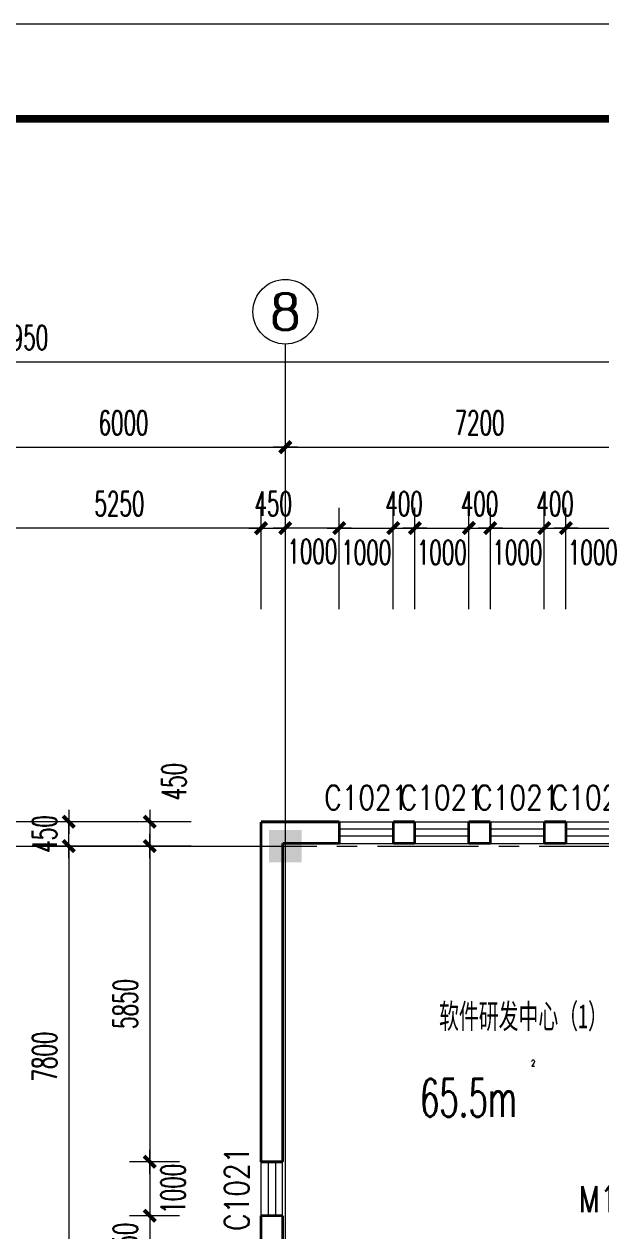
# Model space of a CAD drawing. Extents: x 1575758 to 1999219, y -897052 to -636879.
# Drawn here: x 1786653 to 1797344, y -771101 to -748741 of the extents above; entities that cross this region are included whole.
import ezdxf
from ezdxf.enums import TextEntityAlignment as Align

# ---------------------------------------------------------------- set-up
doc = ezdxf.new("R2010")
doc.units = 0
doc.header["$LTSCALE"] = 1500
doc.header["$MEASUREMENT"] = 0
doc.linetypes.add('CENTER', pattern=[2, 1.25, -0.25, 0.25, -0.25])
doc.layers.get('0').update_dxf_attribs({"linetype": 'CONTINUOUS', "lineweight": 5})
doc.layers.get('DEFPOINTS').update_dxf_attribs({"linetype": 'CONTINUOUS', "lineweight": 5})
for name, color, linetype, lineweight in [('AXIS', 7, 'CONTINUOUS', 5), ('AXIS_TEXT', 7, 'CONTINUOUS', 5), ('COLUMN', 7, 'CONTINUOUS', 5), ('DOTE', 7, 'CENTER', 5), ('PUB_DIM', 7, 'CONTINUOUS', 5), ('PUB_TEXT', 7, 'CONTINUOUS', 5), ('WALL', 7, 'CONTINUOUS', 5), ('WINDOW', 7, 'CONTINUOUS', 0), ('WINDOW_TEXT', 7, 'CONTINUOUS', 5), ('我的', 7, 'CONTINUOUS', 5)]:
    doc.layers.add(name, color=color, linetype=linetype, lineweight=lineweight)
doc.styles.add('_SIMPLEX', font='SIMPLEX.shx', dxfattribs={"width": 0.6})
doc.styles.add('COMPLEX', font='COMPLEX')
doc.styles.add('DIM_FONT', font='romans.shx', dxfattribs={"width": 0.6})
doc.styles.add('H1', font='romans.shx', dxfattribs={"width": 1.2, "bigfont": 'hztxt.shx'})
doc.styles.add('SIMPLEX', font='SIMPLEX.SHX', dxfattribs={"width": 0.6})
doc.dimstyles.new('NORMAL', dxfattribs={"dimscale": 1.5, "dimtxt": 300, "dimasz": 1, "dimexe": 250, "dimexo": 300, "dimgap": 150, "dimtad": 1, "dimdec": 0, "dimdsep": 46, "dimtxsty": 'DIM_FONT', "dimblk1": '_DIMX', "dimblk2": '_DIMX', "dimsah": 1, "dimcen": 2.5, "dimdle": 0.3, "dimclrd": 256, "dimclre": 256, "dimclrt": 256, "dimadec": 0, "dimazin": 0, "dimtfac": 1, "dimtdec": 0, "dimtix": 1, "dimtmove": 2, "dimatfit": 3, "dimldrblk": '_DIMX', "dimfxl": 1, "dimtvp": 1, "dimtolj": 1, "dimtzin": 0, "dimlwd": -1, "dimlwe": -1, "dimarcsym": 0})

# ---------------------------------------------------------------- blocks, each defined once
blk = doc.blocks.new('_FZH')
blk.add_solid([(0.5, -0.5), (-0.5, -0.5), (0.5, 0.5), (-0.5, 0.5)])
blk = doc.blocks.new('_WBLK')
for p, q in [((-0.5, 0.5), (0.5, 0.5)), ((0.5, 0.167), (-0.5, 0.167)), ((0.5, -0.167), (-0.5, -0.167)), ((-0.5, -0.5), (0.5, -0.5))]:
    blk.add_line(p, q)
at = {"layer": 'WINDOW_TEXT', "style": 'SIMPLEX', "flags": 9}
blk.add_attdef('A', text='', height=1, dxfattribs=at).set_placement((0, 1.5), align=Align.MIDDLE)
blk = doc.blocks.new('_DIMX')
blk.add_line((-150, 0), (150, 0))
at = {"const_width": 50}
blk.add_lwpolyline([(-70, -70), (70, 70)], dxfattribs=at)
blk = doc.blocks.new('*D1818')
at = {"layer": 'DEFPOINTS', "color": 0, "lineweight": 5}
for p in [(1790201, -763972), (1787481, -771772), (1790201, -771772)]:
    blk.add_point(p, dxfattribs=at)
at = {"layer": 'PUB_DIM'}
for p, q in [((1789751, -763972), (1787106, -763972)), ((1787481, -763974), (1787481, -771771)), ((1789751, -771772), (1787106, -771772))]:
    blk.add_line(p, q, dxfattribs=at)
at = {"layer": 'PUB_DIM', "xscale": 1.5, "yscale": 1.5, "zscale": 1.5}
for p, rotation in [((1787481, -763972), 90), ((1787481, -771772), 270)]:
    blk.add_blockref('_DIMX', p, dxfattribs=dict(at, rotation=rotation))
at = {"layer": 'PUB_DIM', "insert": (1787031, -767872), "char_height": 450, "attachment_point": 5, "rotation": 90, "style": 'DIM_FONT'}
blk.add_mtext('\\A1;7800', dxfattribs=at)
blk = doc.blocks.new('*D1822')
at = {"layer": 'DEFPOINTS', "color": 0, "lineweight": 5}
for p in [(1789889, -763522), (1785981, -798772), (1789889, -798772)]:
    blk.add_point(p, dxfattribs=at)
at = {"layer": 'PUB_DIM'}
for p, q in [((1789439, -763522), (1785606, -763522)), ((1785981, -763524), (1785981, -798771)), ((1789439, -798772), (1785606, -798772))]:
    blk.add_line(p, q, dxfattribs=at)
at = {"layer": 'PUB_DIM', "xscale": 1.5, "yscale": 1.5, "zscale": 1.5}
for p, rotation in [((1785981, -763522), 90), ((1785981, -798772), 270)]:
    blk.add_blockref('_DIMX', p, dxfattribs=dict(at, rotation=rotation))
at = {"layer": 'PUB_DIM', "insert": (1785531, -781147), "char_height": 450, "attachment_point": 5, "rotation": 90, "style": 'DIM_FONT'}
blk.add_mtext('\\A1;35250', dxfattribs=at)
blk = doc.blocks.new('*D1828')
at = {"layer": 'DEFPOINTS', "color": 0, "lineweight": 5}
for p in [(1789981, -763972), (1788981, -769822), (1789981, -769822)]:
    blk.add_point(p, dxfattribs=at)
at = {"layer": 'PUB_DIM'}
for p, q in [((1789531, -763972), (1788606, -763972)), ((1788981, -763974), (1788981, -769821)), ((1789531, -769822), (1788606, -769822))]:
    blk.add_line(p, q, dxfattribs=at)
at = {"layer": 'PUB_DIM', "xscale": 1.5, "yscale": 1.5, "zscale": 1.5}
for p, rotation in [((1788981, -763972), 90), ((1788981, -769822), 270)]:
    blk.add_blockref('_DIMX', p, dxfattribs=dict(at, rotation=rotation))
at = {"layer": 'PUB_DIM', "insert": (1788531, -766897), "char_height": 450, "attachment_point": 5, "rotation": 90, "style": 'DIM_FONT'}
blk.add_mtext('\\A1;5850', dxfattribs=at)
blk = doc.blocks.new('*D1829')
at = {"layer": 'DEFPOINTS', "color": 0, "lineweight": 5}
for p in [(1789981, -769822), (1788981, -770822), (1789981, -770822)]:
    blk.add_point(p, dxfattribs=at)
at = {"layer": 'PUB_DIM'}
for p, q in [((1789531, -769822), (1788606, -769822)), ((1788981, -769824), (1788981, -770821)), ((1789531, -770822), (1788606, -770822))]:
    blk.add_line(p, q, dxfattribs=at)
at = {"layer": 'PUB_DIM', "xscale": 1.5, "yscale": 1.5, "zscale": 1.5}
for p, rotation in [((1788981, -769822), 90), ((1788981, -770822), 270)]:
    blk.add_blockref('_DIMX', p, dxfattribs=dict(at, rotation=rotation))
at = {"layer": 'PUB_DIM', "insert": (1789413, -770322), "char_height": 450, "attachment_point": 5, "rotation": 90, "style": 'DIM_FONT'}
blk.add_mtext('\\A1;1000', dxfattribs=at)
blk = doc.blocks.new('*D1830')
at = {"layer": 'DEFPOINTS', "color": 0, "lineweight": 5}
for p in [(1789981, -770822), (1788981, -771772), (1789981, -771772)]:
    blk.add_point(p, dxfattribs=at)
at = {"layer": 'PUB_DIM'}
for p, q in [((1789531, -770822), (1788606, -770822)), ((1788981, -770821), (1788981, -770819)), ((1788981, -770822), (1788981, -771772)), ((1789531, -771772), (1788606, -771772)), ((1788981, -771774), (1788981, -771775))]:
    blk.add_line(p, q, dxfattribs=at)
at = {"layer": 'PUB_DIM', "xscale": 1.5, "yscale": 1.5, "zscale": 1.5}
for p, rotation in [((1788981, -770822), 270), ((1788981, -771772), 90)]:
    blk.add_blockref('_DIMX', p, dxfattribs=dict(at, rotation=rotation))
at = {"layer": 'PUB_DIM', "insert": (1788531, -771297), "char_height": 450, "attachment_point": 5, "rotation": 90, "style": 'DIM_FONT'}
blk.add_mtext('\\A1;950', dxfattribs=at)
blk = doc.blocks.new('*D1891')
at = {"layer": 'DEFPOINTS', "color": 0, "lineweight": 5}
for p in [(1789981, -763522), (1788981, -763972), (1789981, -763972)]:
    blk.add_point(p, dxfattribs=at)
at = {"layer": 'PUB_DIM'}
for p, q in [((1789531, -763522), (1788606, -763522)), ((1788981, -763521), (1788981, -763519)), ((1788981, -763522), (1788981, -763972)), ((1789531, -763972), (1788606, -763972)), ((1788981, -763974), (1788981, -763975))]:
    blk.add_line(p, q, dxfattribs=at)
at = {"layer": 'PUB_DIM', "xscale": 1.5, "yscale": 1.5, "zscale": 1.5}
for p, rotation in [((1788981, -763522), 270), ((1788981, -763972), 90)]:
    blk.add_blockref('_DIMX', p, dxfattribs=dict(at, rotation=rotation))
at = {"layer": 'PUB_DIM', "insert": (1789431, -762778), "char_height": 450, "attachment_point": 5, "rotation": 90, "style": 'DIM_FONT'}
blk.add_mtext('\\A1;450', dxfattribs=at)
blk = doc.blocks.new('*D1892')
at = {"layer": 'DEFPOINTS', "color": 0, "lineweight": 5}
for p in [(1787481, -763522), (1790201, -763522), (1790201, -763972)]:
    blk.add_point(p, dxfattribs=at)
at = {"layer": 'PUB_DIM'}
for p, q in [((1789751, -763522), (1787106, -763522)), ((1787481, -763521), (1787481, -763519)), ((1787481, -763972), (1787481, -763522)), ((1789751, -763972), (1787106, -763972)), ((1787481, -763974), (1787481, -763975))]:
    blk.add_line(p, q, dxfattribs=at)
at = {"layer": 'PUB_DIM', "xscale": 1.5, "yscale": 1.5, "zscale": 1.5}
for p, rotation in [((1787481, -763522), 270), ((1787481, -763972), 90)]:
    blk.add_blockref('_DIMX', p, dxfattribs=dict(at, rotation=rotation))
at = {"layer": 'PUB_DIM', "insert": (1787031, -763747), "char_height": 450, "attachment_point": 5, "rotation": 90, "style": 'DIM_FONT'}
blk.add_mtext('\\A1;450', dxfattribs=at)
blk = doc.blocks.new('_AXISO')
blk.add_circle((0, 0), 0.5)
at = {"layer": 'AXIS_TEXT', "style": 'COMPLEX', "width": 1.041667}
blk.add_attdef('A', text='', height=0.56, dxfattribs=at).set_placement((-0.25, -0.28), (0.25, -0.28), align=Align.FIT)
blk = doc.blocks.new('*D1918')
at = {"layer": 'DEFPOINTS', "color": 0, "lineweight": 5}
for p in [(1798695, -756579), (1791495, -759729), (1798695, -759729)]:
    blk.add_point(p, dxfattribs=at)
at = {"layer": 'PUB_DIM'}
for p, q in [((1791495, -759279), (1791495, -756204)), ((1798695, -759279), (1798695, -756204)), ((1791496, -756579), (1798693, -756579))]:
    blk.add_line(p, q, dxfattribs=at)
at = {"layer": 'PUB_DIM', "xscale": 1.5, "yscale": 1.5, "zscale": 1.5, "rotation": 180}
blk.add_blockref('_DIMX', (1791495, -756579), dxfattribs=at)
at = {"layer": 'PUB_DIM', "xscale": 1.5, "yscale": 1.5, "zscale": 1.5}
blk.add_blockref('_DIMX', (1798695, -756579), dxfattribs=at)
at = {"layer": 'PUB_DIM', "insert": (1795095, -756129), "char_height": 450, "attachment_point": 5, "style": 'DIM_FONT'}
blk.add_mtext('\\A1;7200', dxfattribs=at)
blk = doc.blocks.new('*D1934')
at = {"layer": 'DEFPOINTS', "color": 0, "lineweight": 5}
for p in [(1791495, -758079), (1791045, -760029), (1791495, -760029)]:
    blk.add_point(p, dxfattribs=at)
at = {"layer": 'PUB_DIM'}
for p, q in [((1791045, -759579), (1791045, -757704)), ((1791495, -759579), (1791495, -757704)), ((1791043, -758079), (1791042, -758079)), ((1791045, -758079), (1791495, -758079)), ((1791496, -758079), (1791498, -758079))]:
    blk.add_line(p, q, dxfattribs=at)
at = {"layer": 'PUB_DIM', "xscale": 1.5, "yscale": 1.5, "zscale": 1.5}
for p, rotation in [((1791045, -758079), 0.0002249537099796584), ((1791495, -758079), 180.00022495371)]:
    blk.add_blockref('_DIMX', p, dxfattribs=dict(at, rotation=rotation))
at = {"layer": 'PUB_DIM', "insert": (1791270, -757629), "char_height": 450, "attachment_point": 5, "rotation": 0.0002, "style": 'DIM_FONT'}
blk.add_mtext('\\A1;450', dxfattribs=at)
blk = doc.blocks.new('*D1935')
at = {"layer": 'DEFPOINTS', "color": 0, "lineweight": 5}
for p in [(1793495, -758079), (1792495, -760029), (1793495, -760029)]:
    blk.add_point(p, dxfattribs=at)
at = {"layer": 'PUB_DIM'}
for p, q in [((1792495, -759579), (1792495, -757704)), ((1793495, -759579), (1793495, -757704)), ((1792496, -758079), (1793493, -758079))]:
    blk.add_line(p, q, dxfattribs=at)
at = {"layer": 'PUB_DIM', "xscale": 1.5, "yscale": 1.5, "zscale": 1.5, "rotation": 180}
blk.add_blockref('_DIMX', (1792495, -758079), dxfattribs=at)
at = {"layer": 'PUB_DIM', "xscale": 1.5, "yscale": 1.5, "zscale": 1.5}
blk.add_blockref('_DIMX', (1793495, -758079), dxfattribs=at)
at = {"layer": 'PUB_DIM', "insert": (1792995, -758529), "char_height": 450, "attachment_point": 5, "style": 'DIM_FONT'}
blk.add_mtext('\\A1;1000', dxfattribs=at)
blk = doc.blocks.new('*D1936')
at = {"layer": 'DEFPOINTS', "color": 0, "lineweight": 5}
for p in [(1793895, -758079), (1793495, -760029), (1793895, -760029)]:
    blk.add_point(p, dxfattribs=at)
at = {"layer": 'PUB_DIM'}
for p, q in [((1793495, -759579), (1793495, -757704)), ((1793895, -759579), (1793895, -757704)), ((1793493, -758079), (1793492, -758079)), ((1793495, -758079), (1793895, -758079)), ((1793896, -758079), (1793898, -758079))]:
    blk.add_line(p, q, dxfattribs=at)
at = {"layer": 'PUB_DIM', "xscale": 1.5, "yscale": 1.5, "zscale": 1.5}
blk.add_blockref('_DIMX', (1793495, -758079), dxfattribs=at)
at = {"layer": 'PUB_DIM', "xscale": 1.5, "yscale": 1.5, "zscale": 1.5, "rotation": 180}
blk.add_blockref('_DIMX', (1793895, -758079), dxfattribs=at)
at = {"layer": 'PUB_DIM', "insert": (1793695, -757629), "char_height": 450, "attachment_point": 5, "style": 'DIM_FONT'}
blk.add_mtext('\\A1;400', dxfattribs=at)
blk = doc.blocks.new('*D1937')
at = {"layer": 'DEFPOINTS', "color": 0, "lineweight": 5}
for p in [(1795295, -758079), (1794895, -760029), (1795295, -760029)]:
    blk.add_point(p, dxfattribs=at)
at = {"layer": 'PUB_DIM'}
for p, q in [((1794895, -759579), (1794895, -757704)), ((1795295, -759579), (1795295, -757704)), ((1794893, -758079), (1794892, -758079)), ((1794895, -758079), (1795295, -758079)), ((1795296, -758079), (1795298, -758079))]:
    blk.add_line(p, q, dxfattribs=at)
at = {"layer": 'PUB_DIM', "xscale": 1.5, "yscale": 1.5, "zscale": 1.5}
blk.add_blockref('_DIMX', (1794895, -758079), dxfattribs=at)
at = {"layer": 'PUB_DIM', "xscale": 1.5, "yscale": 1.5, "zscale": 1.5, "rotation": 180}
blk.add_blockref('_DIMX', (1795295, -758079), dxfattribs=at)
at = {"layer": 'PUB_DIM', "insert": (1795095, -757629), "char_height": 450, "attachment_point": 5, "style": 'DIM_FONT'}
blk.add_mtext('\\A1;400', dxfattribs=at)
blk = doc.blocks.new('*D1938')
at = {"layer": 'DEFPOINTS', "color": 0, "lineweight": 5}
for p in [(1796295, -758079), (1795295, -760029), (1796295, -760029)]:
    blk.add_point(p, dxfattribs=at)
at = {"layer": 'PUB_DIM'}
for p, q in [((1795295, -759579), (1795295, -757704)), ((1796295, -759579), (1796295, -757704)), ((1795296, -758079), (1796293, -758079))]:
    blk.add_line(p, q, dxfattribs=at)
at = {"layer": 'PUB_DIM', "xscale": 1.5, "yscale": 1.5, "zscale": 1.5, "rotation": 180}
blk.add_blockref('_DIMX', (1795295, -758079), dxfattribs=at)
at = {"layer": 'PUB_DIM', "xscale": 1.5, "yscale": 1.5, "zscale": 1.5}
blk.add_blockref('_DIMX', (1796295, -758079), dxfattribs=at)
at = {"layer": 'PUB_DIM', "insert": (1795795, -758529), "char_height": 450, "attachment_point": 5, "style": 'DIM_FONT'}
blk.add_mtext('\\A1;1000', dxfattribs=at)
blk = doc.blocks.new('*D1939')
at = {"layer": 'DEFPOINTS', "color": 0, "lineweight": 5}
for p in [(1796695, -758079), (1796295, -760029), (1796695, -760029)]:
    blk.add_point(p, dxfattribs=at)
at = {"layer": 'PUB_DIM'}
for p, q in [((1796295, -759579), (1796295, -757704)), ((1796695, -759579), (1796695, -757704)), ((1796293, -758079), (1796292, -758079)), ((1796295, -758079), (1796695, -758079)), ((1796696, -758079), (1796698, -758079))]:
    blk.add_line(p, q, dxfattribs=at)
at = {"layer": 'PUB_DIM', "xscale": 1.5, "yscale": 1.5, "zscale": 1.5}
blk.add_blockref('_DIMX', (1796295, -758079), dxfattribs=at)
at = {"layer": 'PUB_DIM', "xscale": 1.5, "yscale": 1.5, "zscale": 1.5, "rotation": 180}
blk.add_blockref('_DIMX', (1796695, -758079), dxfattribs=at)
at = {"layer": 'PUB_DIM', "insert": (1796495, -757629), "char_height": 450, "attachment_point": 5, "style": 'DIM_FONT'}
blk.add_mtext('\\A1;400', dxfattribs=at)
blk = doc.blocks.new('*D1988')
at = {"layer": 'DEFPOINTS', "color": 0, "lineweight": 5}
for p in [(1825495, -755000), (1825495, -759570), (1747545, -759876)]:
    blk.add_point(p, dxfattribs=at)
at = {"layer": 'PUB_DIM'}
for p, q in [((1747545, -759426), (1747545, -754625)), ((1825495, -759120), (1825495, -754625)), ((1747546, -755000), (1825493, -755000))]:
    blk.add_line(p, q, dxfattribs=at)
at = {"layer": 'PUB_DIM', "xscale": 1.5, "yscale": 1.5, "zscale": 1.5, "rotation": 180}
blk.add_blockref('_DIMX', (1747545, -755000), dxfattribs=at)
at = {"layer": 'PUB_DIM', "xscale": 1.5, "yscale": 1.5, "zscale": 1.5}
blk.add_blockref('_DIMX', (1825495, -755000), dxfattribs=at)
at = {"layer": 'PUB_DIM', "insert": (1786520, -754550), "char_height": 450, "attachment_point": 5, "style": 'DIM_FONT'}
blk.add_mtext('\\A1;77950', dxfattribs=at)
blk = doc.blocks.new('*D1998')
at = {"layer": 'DEFPOINTS', "color": 0, "lineweight": 5}
for p in [(1791495, -758079), (1791495, -760029), (1792495, -760029)]:
    blk.add_point(p, dxfattribs=at)
at = {"layer": 'PUB_DIM'}
for p, q in [((1791495, -759579), (1791495, -757704)), ((1792495, -759579), (1792495, -757704)), ((1792493, -758079), (1791496, -758079))]:
    blk.add_line(p, q, dxfattribs=at)
at = {"layer": 'PUB_DIM', "xscale": 1.5, "yscale": 1.5, "zscale": 1.5}
for p, rotation in [((1791495, -758079), 179.9998987705991), ((1792495, -758079), 359.9998987705991)]:
    blk.add_blockref('_DIMX', p, dxfattribs=dict(at, rotation=rotation))
at = {"layer": 'PUB_DIM', "insert": (1791995, -758511), "char_height": 450, "attachment_point": 5, "rotation": 359.9999, "style": 'DIM_FONT'}
blk.add_mtext('\\A1;1000', dxfattribs=at)
blk = doc.blocks.new('*D1999')
at = {"layer": 'DEFPOINTS', "color": 0, "lineweight": 5}
for p in [(1794895, -758079), (1793895, -760029), (1794895, -760029)]:
    blk.add_point(p, dxfattribs=at)
at = {"layer": 'PUB_DIM'}
for p, q in [((1793895, -759579), (1793895, -757704)), ((1794895, -759579), (1794895, -757704)), ((1793896, -758079), (1794893, -758079))]:
    blk.add_line(p, q, dxfattribs=at)
at = {"layer": 'PUB_DIM', "xscale": 1.5, "yscale": 1.5, "zscale": 1.5, "rotation": 180}
blk.add_blockref('_DIMX', (1793895, -758079), dxfattribs=at)
at = {"layer": 'PUB_DIM', "xscale": 1.5, "yscale": 1.5, "zscale": 1.5}
blk.add_blockref('_DIMX', (1794895, -758079), dxfattribs=at)
at = {"layer": 'PUB_DIM', "insert": (1794395, -758529), "char_height": 450, "attachment_point": 5, "style": 'DIM_FONT'}
blk.add_mtext('\\A1;1000', dxfattribs=at)
blk = doc.blocks.new('*D2000')
at = {"layer": 'DEFPOINTS', "color": 0, "lineweight": 5}
for p in [(1797695, -758079), (1796695, -760029), (1797695, -760029)]:
    blk.add_point(p, dxfattribs=at)
at = {"layer": 'PUB_DIM'}
for p, q in [((1796695, -759579), (1796695, -757704)), ((1797695, -759579), (1797695, -757704)), ((1796696, -758079), (1797693, -758079))]:
    blk.add_line(p, q, dxfattribs=at)
at = {"layer": 'PUB_DIM', "xscale": 1.5, "yscale": 1.5, "zscale": 1.5, "rotation": 180}
blk.add_blockref('_DIMX', (1796695, -758079), dxfattribs=at)
at = {"layer": 'PUB_DIM', "xscale": 1.5, "yscale": 1.5, "zscale": 1.5}
blk.add_blockref('_DIMX', (1797695, -758079), dxfattribs=at)
at = {"layer": 'PUB_DIM', "insert": (1797195, -758529), "char_height": 450, "attachment_point": 5, "style": 'DIM_FONT'}
blk.add_mtext('\\A1;1000', dxfattribs=at)
blk = doc.blocks.new('*D2147')
at = {"layer": 'DEFPOINTS', "color": 0, "lineweight": 5}
for p in [(1785795, -758079), (1785795, -760029), (1791045, -760029)]:
    blk.add_point(p, dxfattribs=at)
at = {"layer": 'PUB_DIM'}
for p, q in [((1785795, -759579), (1785795, -757704)), ((1791045, -759579), (1791045, -757704)), ((1791043, -758079), (1785796, -758079))]:
    blk.add_line(p, q, dxfattribs=at)
at = {"layer": 'PUB_DIM', "xscale": 1.5, "yscale": 1.5, "zscale": 1.5}
for p, rotation in [((1785795, -758079), 180.0000000000026), ((1791045, -758079), 2.557953848736361e-12)]:
    blk.add_blockref('_DIMX', p, dxfattribs=dict(at, rotation=rotation))
at = {"layer": 'PUB_DIM', "insert": (1788420, -757629), "char_height": 450, "attachment_point": 5, "style": 'DIM_FONT'}
blk.add_mtext('\\A1;5250', dxfattribs=at)
blk = doc.blocks.new('*D2152')
at = {"layer": 'DEFPOINTS', "color": 0, "lineweight": 5}
for p in [(1791495, -756579), (1785495, -759729), (1791495, -759729)]:
    blk.add_point(p, dxfattribs=at)
at = {"layer": 'PUB_DIM'}
for p, q in [((1785495, -759279), (1785495, -756204)), ((1791495, -759279), (1791495, -756204)), ((1785496, -756579), (1791493, -756579))]:
    blk.add_line(p, q, dxfattribs=at)
at = {"layer": 'PUB_DIM', "xscale": 1.5, "yscale": 1.5, "zscale": 1.5, "rotation": 180}
blk.add_blockref('_DIMX', (1785495, -756579), dxfattribs=at)
at = {"layer": 'PUB_DIM', "xscale": 1.5, "yscale": 1.5, "zscale": 1.5}
blk.add_blockref('_DIMX', (1791495, -756579), dxfattribs=at)
at = {"layer": 'PUB_DIM', "insert": (1788495, -756129), "char_height": 450, "attachment_point": 5, "style": 'DIM_FONT'}
blk.add_mtext('\\A1;6000', dxfattribs=at)

msp = doc.modelspace()

# ---------------------------------------------------------------- linework, layer by layer
at = {"layer": 'AXIS', "color": 250}
msp.add_lwpolyline([(1719244.9, -748740.9), (1719244.9, -850054.3), (1855965.4, -850054.3), (1855965.4, -748740.9)], close=True, dxfattribs=at)
at = {"layer": 'AXIS', "color": 0, "const_width": 140.2}
msp.add_lwpolyline([(1720997.7, -750493.7), (1720997.7, -848301.5), (1854212.6, -848301.5), (1854212.6, -750493.7)], close=True, dxfattribs=at)
at = {"layer": 'DOTE'}
msp.add_line((1790201.1, -763972.3), (1824816.4, -763972.3), dxfattribs=at)
at = {"layer": 'PUB_DIM'}
for p, q in [((1791494.7, -759728.7), (1791494.6, -754670.1)), ((1791494.6, -799072.3), (1791494.6, -759701.8)), ((1784780.8, -763972.3), (1790201.1, -763972.3))]:
    msp.add_line(p, q, dxfattribs=at)
at = {"layer": 'WALL', "const_width": 50}
for points in [[(1791044.6, -769822.3), (1791044.6, -763522.3)], [(1792494.6, -763522.3), (1792494.6, -763922.3)], [(1793494.6, -763522.3), (1793494.6, -763922.3)], [(1793894.6, -763522.3), (1793894.6, -763922.3)], [(1794894.6, -763522.3), (1794894.6, -763922.3)], [(1795294.6, -763522.3), (1795294.6, -763922.3)], [(1796294.6, -763522.3), (1796294.6, -763922.3)], [(1796694.6, -763522.3), (1796694.6, -763922.3)], [(1791444.6, -769822.3), (1791444.6, -763922.3)], [(1791444.6, -763922.3), (1792494.6, -763922.3)], [(1793494.6, -763922.3), (1793894.6, -763922.3)], [(1794894.6, -763922.3), (1795294.6, -763922.3)], [(1796294.6, -763922.3), (1796694.6, -763922.3)], [(1791444.6, -769822.3), (1791044.6, -769822.3)], [(1791044.6, -772172.3), (1791044.6, -770822.3)], [(1791444.6, -770822.3), (1791044.6, -770822.3)], [(1791444.6, -771672.3), (1791444.6, -770822.3)]]:
    msp.add_lwpolyline(points, dxfattribs=at)
at = {"layer": 'WALL', "lineweight": 100, "const_width": 50}
for points in [[(1791044.6, -763522.3), (1792494.6, -763522.3)], [(1793494.6, -763522.3), (1793894.6, -763522.3)], [(1794894.6, -763522.3), (1795294.6, -763522.3)], [(1796294.6, -763522.3), (1796694.6, -763522.3)]]:
    msp.add_lwpolyline(points, dxfattribs=at)

# ---------------------------------------------------------------- block references
at = {"layer": 'COLUMN', "xscale": 600, "yscale": 600, "zscale": 600}
msp.add_blockref('_FZH', (1791494.6, -763972.3), dxfattribs=at)
at = {"layer": 'PUB_DIM'}
ref = msp.add_blockref('_AXISO', (1791494.6, -754070.1), dxfattribs=dict(at, xscale=1200, yscale=1200, zscale=1200))
ref.add_attrib('A', '8', dxfattribs={"layer": 'AXIS_TEXT', "height": 672, "style": 'COMPLEX', "width": 1.339286}).set_placement((1791194.6, -754406.1), (1791794.6, -754406.1), align=Align.FIT)
at = {"layer": 'WINDOW'}
ref = msp.add_blockref('_WBLK', (1792994.6, -763722.3), dxfattribs=dict(at, xscale=1000, yscale=399.9991050347453, zscale=1000))
ref.add_attrib('A', 'C1021', dxfattribs={"layer": 'WINDOW_TEXT', "height": 450, "style": '_SIMPLEX', "width": 0.8, "flags": 8}).set_placement((1792994.6, -763072.3), align=Align.MIDDLE)
ref = msp.add_blockref('_WBLK', (1794394.6, -763722.3), dxfattribs=dict(at, xscale=1000, yscale=399.9991050347453, zscale=1000))
ref.add_attrib('A', 'C1021', dxfattribs={"layer": 'WINDOW_TEXT', "height": 450, "style": '_SIMPLEX', "width": 0.8, "flags": 8}).set_placement((1794394.6, -763072.3), align=Align.MIDDLE)
ref = msp.add_blockref('_WBLK', (1795794.6, -763722.3), dxfattribs=dict(at, xscale=1000, yscale=399.9991050347453, zscale=1000))
ref.add_attrib('A', 'C1021', dxfattribs={"layer": 'WINDOW_TEXT', "height": 450, "style": '_SIMPLEX', "width": 0.8, "flags": 8}).set_placement((1795794.6, -763072.3), align=Align.MIDDLE)
ref = msp.add_blockref('_WBLK', (1797194.6, -763722.3), dxfattribs=dict(at, xscale=1000, yscale=399.9991050347453, zscale=1000))
ref.add_attrib('A', 'C1021', dxfattribs={"layer": 'WINDOW_TEXT', "height": 450, "style": '_SIMPLEX', "width": 0.8, "flags": 8}).set_placement((1797194.6, -763072.3), align=Align.MIDDLE)
ref = msp.add_blockref('_WBLK', (1791244.6, -770322.3), dxfattribs=dict(at, xscale=1000, yscale=400.0000000002328, zscale=1000, rotation=90))
ref.add_attrib('A', 'C1021', dxfattribs={"layer": 'WINDOW_TEXT', "height": 450, "rotation": 90, "style": '_SIMPLEX', "width": 0.8, "flags": 8}).set_placement((1790594.6, -770322.3), align=Align.MIDDLE)

# ---------------------------------------------------------------- texts
at = {"layer": 'PUB_TEXT', "style": 'H1', "width": 0.8}
msp.add_text('M1221', height=480, dxfattribs=at).set_placement((1796929, -770754.2))
at = {"layer": 'PUB_TEXT', "insert": (1796126.7, -767932.1), "char_height": 120, "width": 491, "attachment_point": 3, "style": 'DIM_FONT'}
msp.add_mtext('2', dxfattribs=at)
at = {"layer": '我的', "color": 0, "lineweight": 5, "attachment_point": 1, "style": 'DIM_FONT'}
for s, insert, char_height, width in [('{\\fSimHei|b0|i0|c134|p2;软件研发中心（1）}', (1794343.9, -766898.5), 450, 3239.74), ('{\\C3;65.5m}', (1793989.6, -768287.1), 700, 2042.08)]:
    msp.add_mtext(s, dxfattribs=dict(at, insert=insert, char_height=char_height, width=width))

# ---------------------------------------------------------------- dimensions: what is measured, and where the dimension line sits
at = {"layer": 'PUB_DIM'}
for base, p1, p2, picture, middle in [((1825494.7, -754999.6), (1747544.7, -759875.6), (1825494.7, -759569.9), '*D1988', (1786519.7, -754549.6)), ((1791494.7, -756578.7), (1785494.6, -759728.7), (1791494.7, -759728.7), '*D2152', (1788494.7, -756128.7)), ((1798694.7, -756578.7), (1791494.7, -759728.7), (1798694.7, -759728.7), '*D1918', (1795094.7, -756128.7))]:
    dim = msp.add_linear_dim(base=base, p1=p1, p2=p2, dimstyle='NORMAL', dxfattribs=at)
    dim.commit()
    dim.dimension.update_dxf_attribs({"geometry": picture, "text_midpoint": middle})
for p1, p2, distance, picture, middle in [((1791044.7, -760028.7), (1785794.7, -760028.7), -1950, '*D2147', (1788419.7, -757628.7)), ((1791044.7, -760028.7), (1791494.7, -760028.7), 1950, '*D1934', (1791269.7, -757628.7)), ((1793494.7, -760028.7), (1793894.7, -760028.7), 1950, '*D1936', (1793694.7, -757628.7)), ((1794894.7, -760028.7), (1795294.7, -760028.7), 1950, '*D1937', (1795094.7, -757628.7)), ((1796294.7, -760028.7), (1796694.7, -760028.7), 1950, '*D1939', (1796494.7, -757628.7)), ((1790201.1, -763972.3), (1790201.1, -763522.3), 2720.3, '*D1892', (1787030.8, -763747.3)), ((1790201.1, -763972.3), (1790201.1, -771772.3), -2720.3, '*D1818', (1787030.8, -767872.3)), ((1789980.8, -763972.3), (1789980.8, -769822.3), -1000, '*D1828', (1788530.8, -766897.3)), ((1789980.8, -770822.3), (1789980.8, -771772.3), -1000, '*D1830', (1788530.8, -771297.3))]:
    dim = msp.add_aligned_dim(p1=p1, p2=p2, distance=distance, dimstyle='NORMAL', dxfattribs=at)
    dim.commit()
    dim.dimension.update_dxf_attribs({"geometry": picture, "text_midpoint": middle})
for base, p1, p2, angle, picture, middle in [((1791494.7, -758078.7), (1792494.7, -760028.7), (1791494.7, -760028.7), 179.9999, '*D1998', (1791994.7, -758510.7)), ((1793494.7, -758078.7), (1792494.7, -760028.7), (1793494.7, -760028.7), 0, '*D1935', (1792994.6, -758528.7)), ((1794894.7, -758078.7), (1793894.7, -760028.7), (1794894.7, -760028.7), 0, '*D1999', (1794394.6, -758528.7)), ((1796294.7, -758078.7), (1795294.7, -760028.7), (1796294.7, -760028.7), 360, '*D1938', (1795794.6, -758528.7)), ((1797694.7, -758078.7), (1796694.7, -760028.7), (1797694.7, -760028.7), 360, '*D2000', (1797194.6, -758528.7)), ((1788980.8, -763972.3), (1789980.8, -763522.2), (1789980.8, -763972.3), 270, '*D1891', (1789430.8, -762777.8)), ((1788980.8, -770822.3), (1789980.8, -769822.3), (1789980.8, -770822.3), 270, '*D1829', (1789412.8, -770322.3))]:
    dim = msp.add_linear_dim(base=base, p1=p1, p2=p2, angle=angle, dimstyle='NORMAL', dxfattribs=at)
    dim.commit()
    dim.dimension.update_dxf_attribs({"geometry": picture, "text_midpoint": middle, "dimtype": 161})
dim = msp.add_linear_dim(base=(1785980.8, -798772.3), p1=(1789888.6, -763522.3), p2=(1789888.6, -798772.3), angle=270, dimstyle='NORMAL', dxfattribs=at)
dim.commit()
dim.dimension.update_dxf_attribs({"geometry": '*D1822', "text_midpoint": (1785530.8, -781147.3)})

doc.saveas('drawing.dxf')
